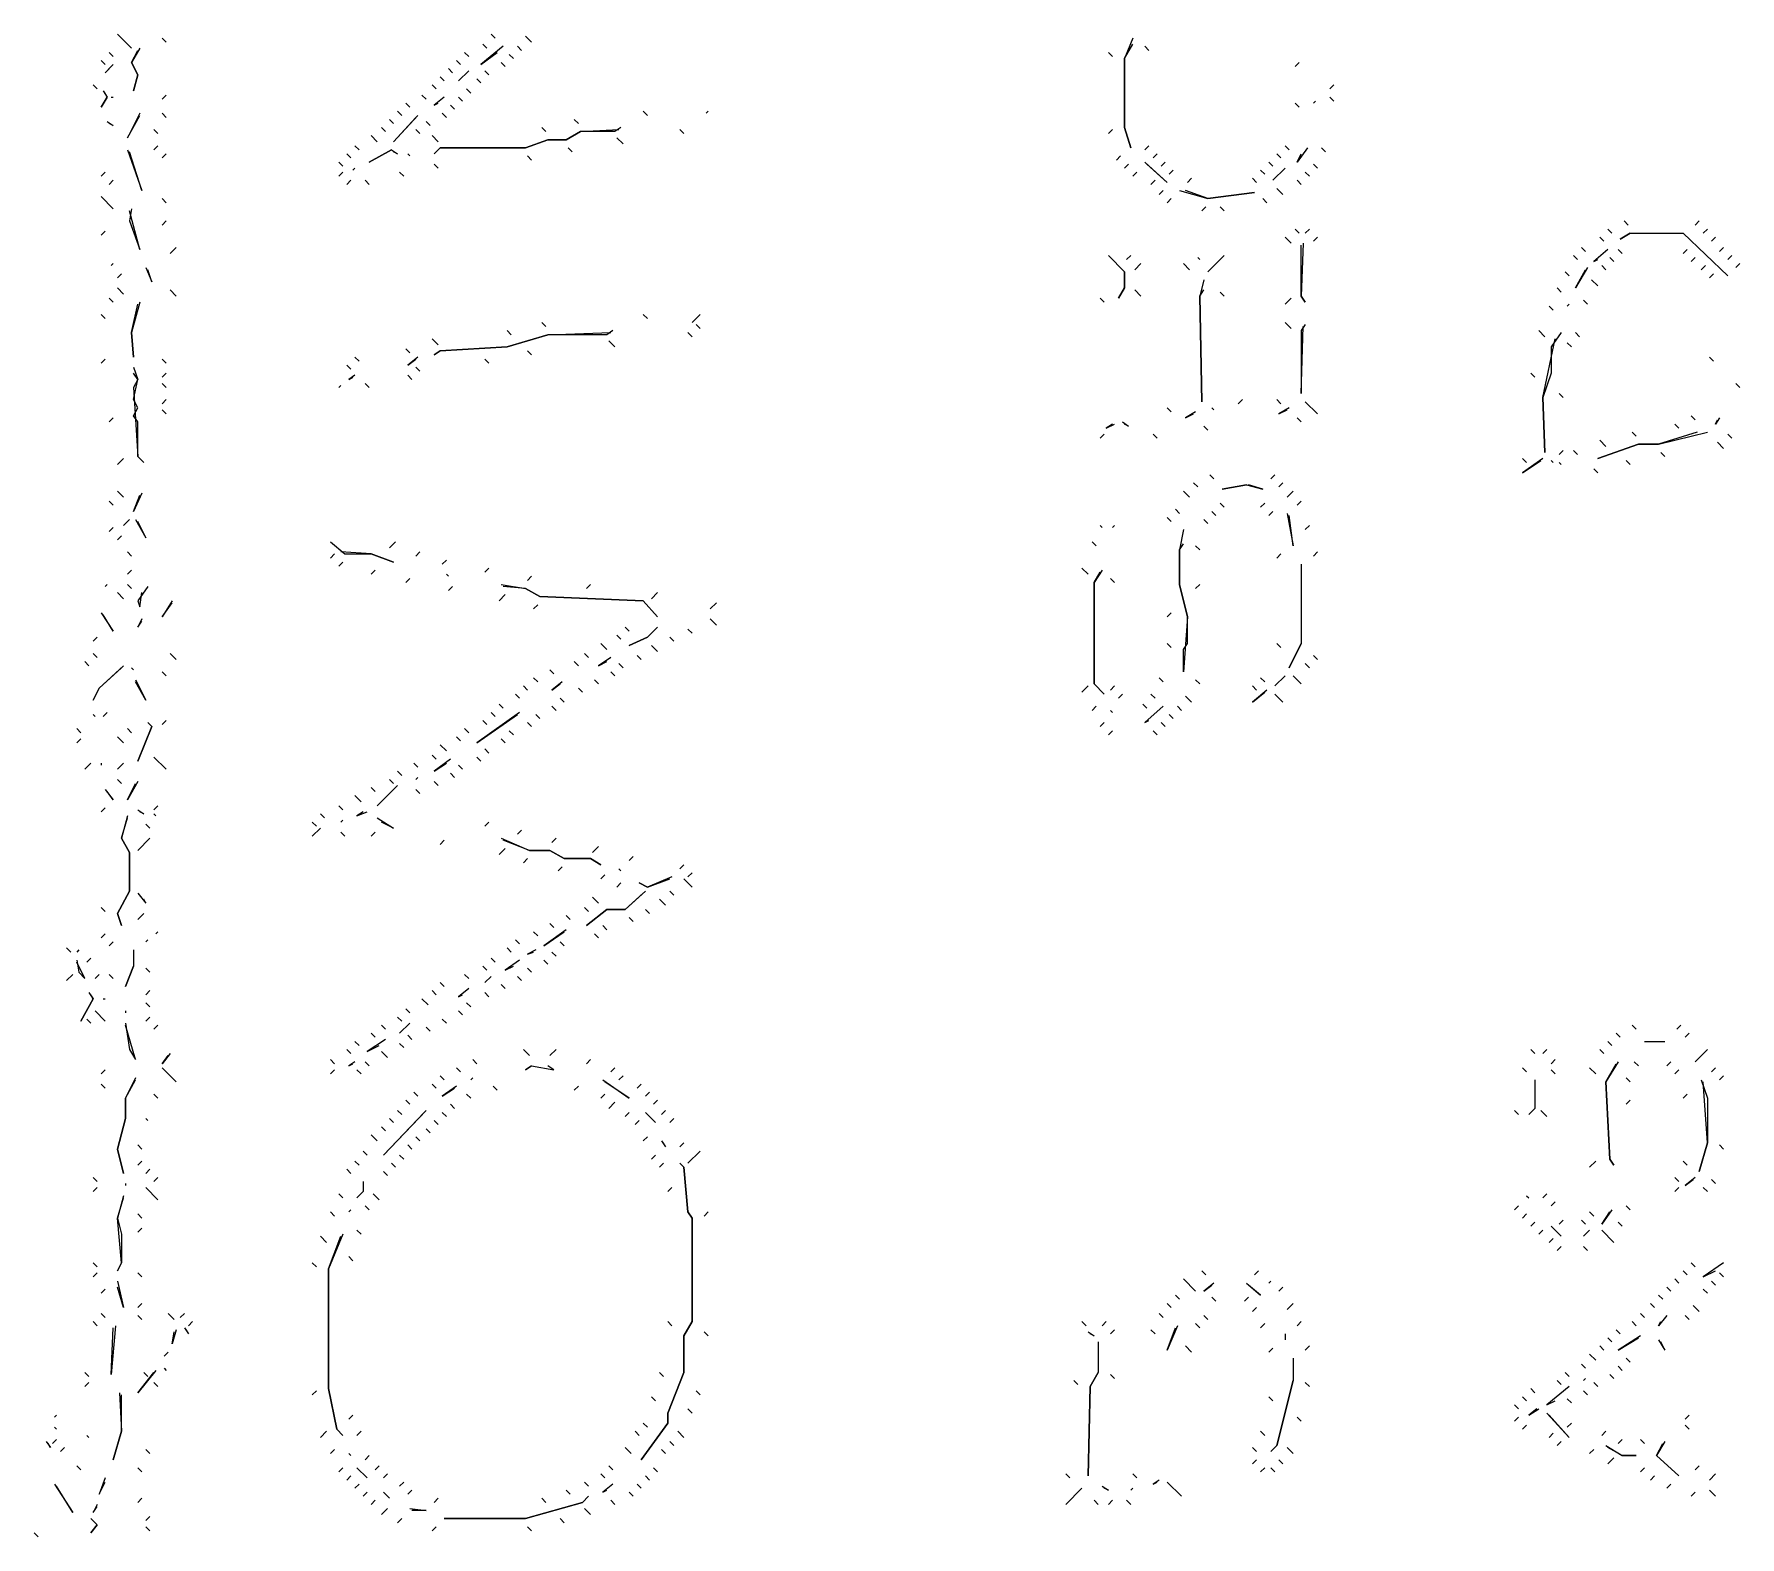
# Model space of a CAD drawing. Extents: x 1 to 2775, y -31 to 2075.
# Drawn here: x 533.3 to 673.3, y 380.2 to 503.5 of the extents above; entities that cross this region are included whole.
import ezdxf

# ---------------------------------------------------------------- set-up
doc = ezdxf.new("R2010")
doc.units = 0
doc.layers.add('LINEWORK', color=4, linetype='CONTINUOUS')

msp = doc.modelspace()

# ---------------------------------------------------------------- linework, layer by layer
at = {"layer": 'LINEWORK'}
for points in [[(540.1667, 503.5), (541.3333, 502.3333)], [(543.8333, 503.1667), (544.1667, 502.8333)], [(570.1667, 502.6667), (570.5, 502.3333)], [(570.8333, 503.5), (571.1667, 503.1667)], [(573.6667, 503.3333), (574.1667, 502.8333)], [(623.5, 503.1667), (622.8333, 501.5), (622.8333, 495.8333), (623.3333, 494.1667), (622.8333, 495.8333), (622.8333, 501.5), (623.5, 502.6667)], [(538.8333, 501.3333), (539.1667, 501)], [(539.5, 502), (539.8333, 501.6667)], [(542, 502.3333), (541.3333, 501.1667), (541.8333, 500.1667), (541.5, 498.8333), (541.8333, 500.1667), (541.3333, 501.1667), (541.8333, 502.1667)], [(568, 501.3333), (568.3333, 501)], [(568.6667, 502), (569, 501.6667)], [(571.8333, 502.5), (570, 501), (571.3333, 502)], [(572.3333, 501.8333), (572.6667, 501.5)], [(573, 502.5), (573.3333, 502.1667)], [(621.5, 502), (621.8333, 501.6667)], [(624.5, 502.5), (624.8333, 502.1667)], [(539.8333, 501), (539.1667, 500.3333), (539.6667, 500.8333)], [(566.6667, 500), (567, 499.6667)], [(567.3333, 500.6667), (567.6667, 500.3333)], [(569, 500.5), (568.1667, 499.6667)], [(569.6667, 499.8333), (570, 499.5)], [(570.3333, 500.5), (570.6667, 500.1667)], [(571.6667, 501.1667), (572, 500.8333)], [(637.1667, 501.1667), (636.8333, 500.8333)], [(538.1667, 499.3333), (538.5, 499)], [(539, 498.8333), (539.3333, 498.3333), (538.8333, 497.5), (539.3333, 498.3333), (539.1667, 498.6667)], [(544.1667, 498.5), (543.8333, 498.1667)], [(565.1667, 498.5), (565.5, 498.1667)], [(566, 499.3333), (566.3333, 499)], [(568.8333, 499), (569.1667, 498.6667)], [(640, 499.3333), (639.6667, 499)], [(539.6667, 498.3333), (539.8333, 498.3333)], [(542, 497), (541, 495), (542, 496.8333)], [(543.8333, 497), (544.1667, 496.6667)], [(563.1667, 497.1667), (563.5, 496.8333)], [(563.8333, 497.8333), (564.1667, 497.5)], [(567, 498.3333), (566.1667, 497.6667), (566.5, 497.8333)], [(566.8333, 497), (567.1667, 496.6667)], [(567.5, 497.6667), (567.8333, 497.3333)], [(568.1667, 498.3333), (568.5, 498)], [(583.3333, 497.1667), (583.6667, 496.8333)], [(588.6667, 497.1667), (588.5, 497)], [(636.8333, 497.8333), (637.1667, 497.5)], [(638.5, 498), (638.3333, 497.8333)], [(639.6667, 498.3333), (640, 498)], [(539.3333, 496.3333), (539.8333, 496), (539.5, 496.1667)], [(543.1667, 495.6667), (543.5, 495.3333)], [(561.8333, 495.8333), (562.1667, 495.5)], [(562.5, 496.5), (562.8333, 496.1667)], [(564.8333, 496.8333), (562.8333, 494.6667), (564.6667, 496.6667)], [(564.6667, 495.6667), (565, 495.3333)], [(565.5, 496.3333), (565.8333, 496)], [(581.5, 495.8333), (581, 495.5), (578.1667, 495.5), (577, 494.8333), (575.5, 494.8333), (573.6667, 494.1667), (566.6667, 494.1667), (566.1667, 493.6667), (566.6667, 494.1667), (573.6667, 494.1667), (575.5, 494.8333), (577, 494.8333), (578.1667, 495.5), (581.3333, 495.6667)], [(575, 495.8333), (575.3333, 495.5)], [(577.6667, 496.5), (578, 496.1667)], [(586.3333, 495.6667), (586.6667, 495.3333)], [(621.8333, 495.6667), (621.5, 495.3333)], [(543.5, 494.3333), (543.1667, 494)], [(559.6667, 494.3333), (560, 494)], [(561, 495.1667), (561.5, 494.6667)], [(566, 495.1667), (566.5, 494.6667)], [(581.1667, 495), (581.6667, 494.5)], [(624.8333, 494.3333), (624.5, 494)], [(636, 494.3333), (636.3333, 494)], [(541, 494), (542.1667, 490.6667), (541.1667, 493.8333)], [(544.1667, 493.6667), (543.8333, 493.3333)], [(558.3333, 493), (558.6667, 492.6667)], [(559, 493.6667), (559.3333, 493.3333)], [(562.6667, 494), (560.8333, 493), (562.6667, 494), (563.1667, 493.6667), (562.8333, 493.8333)], [(564, 493.6667), (564.1667, 493.5)], [(566.1667, 492.8333), (566.5, 492.5)], [(573.8333, 493.5), (574.1667, 493.1667)], [(577.1667, 494.1667), (577.5, 493.8333)], [(622.5, 493.5), (622.1667, 493.1667)], [(623.1667, 492.8333), (622.8333, 492.5)], [(624.5, 493), (626.3333, 491.3333), (624.6667, 492.8333)], [(625.5, 493.6667), (625.1667, 493.3333)], [(626.1667, 493), (625.8333, 492.6667)], [(634.6667, 493), (635, 492.6667)], [(635.3333, 493.6667), (635.6667, 493.3333)], [(637.8333, 494.1667), (637, 493), (637.3333, 493.6667)], [(638.3333, 492.8333), (638.6667, 492.5)], [(639, 494.1667), (639.3333, 493.8333)], [(539.1667, 492.1667), (538.8333, 491.8333)], [(539.8333, 491.5), (539.5, 491.1667)], [(558.6667, 492.1667), (558.3333, 491.8333)], [(559.3333, 491.5), (559, 491.1667)], [(559.6667, 492.5), (559.5, 492.3333)], [(560.5, 491.5), (560.8333, 491.1667)], [(563.3333, 492.1667), (563.6667, 491.8333)], [(623.8333, 492.1667), (623.5, 491.8333)], [(625.3333, 491.5), (625, 491.1667)], [(626.8333, 492.3333), (626.5, 492)], [(628.3333, 491.6667), (628, 491.3333)], [(633.3333, 491.6667), (633.6667, 491.3333)], [(634, 492.3333), (634.3333, 492)], [(636, 492.5), (635, 491.5)], [(637, 491.5), (637.3333, 491.1667)], [(637.6667, 492.1667), (638, 491.8333)], [(538.8333, 490.1667), (539.8333, 489.1667)], [(543.8333, 490), (544.1667, 489.6667)], [(626, 490.6667), (625.6667, 490.3333)], [(626.6667, 490), (626.3333, 489.6667)], [(627.3333, 490.6667), (629.6667, 490), (633.5, 490.5), (629.6667, 490), (627.8333, 490.6667)], [(634.1667, 490), (634.5, 489.6667)], [(635.3333, 490.8333), (635.8333, 490.3333)], [(541.3333, 489.1667), (541.1667, 488.1667), (542, 485.8333), (541.1667, 489)], [(629.5, 489.3333), (629.1667, 489)], [(630.6667, 489.3333), (631, 489)], [(539.1667, 487.3333), (538.8333, 487)], [(544.1667, 488.1667), (543.8333, 487.8333)], [(636.8333, 487.5), (637.1667, 487.1667)], [(638, 487.5), (637.6667, 487.1667)], [(662.5, 487.5), (662.8333, 487.1667)], [(663.8333, 488.1667), (664.1667, 487.8333)], [(670, 488.1667), (669.6667, 487.8333)], [(670.6667, 487.5), (670.3333, 487.1667)], [(545, 486), (544.5, 485.5)], [(636, 486.8333), (636.5, 486.3333)], [(637.5, 486.3333), (637.3333, 482), (637.6667, 481.5), (637.3333, 482), (637.3333, 486.1667)], [(638.6667, 486.8333), (638.3333, 486.5)], [(660.3333, 486), (660.6667, 485.6667)], [(662.5, 485.8333), (661.3333, 484.8333), (661.6667, 485)], [(661.8333, 486.8333), (662.1667, 486.5)], [(663.3333, 485.8333), (663.6667, 485.5)], [(664.3333, 487.1667), (663.5, 486.6667), (664.3333, 487.1667), (668.6667, 487.1667), (672.3333, 483.6667), (668.6667, 487.1667)], [(669, 485.8333), (668.6667, 485.5)], [(671.3333, 486.8333), (671, 486.5)], [(672, 486), (671.6667, 485.6667)], [(539.8333, 484.6667), (539.6667, 484.5)], [(621.5, 485.3333), (622.8333, 484), (622.8333, 482.6667), (622.3333, 481.8333), (622.8333, 482.6667), (622.8333, 484)], [(623.3333, 485.3333), (623, 485)], [(624.1667, 484.6667), (623.6667, 484.1667)], [(627.6667, 484.6667), (628.1667, 484.1667)], [(628.8333, 485.1667), (629, 485)], [(631, 485.3333), (629.6667, 484)], [(659.6667, 485.3333), (660, 485)], [(662, 484.5), (662.3333, 484.1667)], [(662.6667, 485.1667), (663, 484.8333)], [(669.6667, 485.1667), (669.3333, 484.8333)], [(670.5, 484.5), (670.1667, 484.1667)], [(672.6667, 485.3333), (672.3333, 485)], [(673.3333, 484.6667), (673, 484.3333)], [(540.5, 483.8333), (540.1667, 483.5)], [(542.5, 484.3333), (543, 483.1667), (542.6667, 484.1667)], [(629.3333, 483.3333), (629, 482), (629.1667, 473.3333), (629, 482), (629.3333, 482.5)], [(659, 484), (659.3333, 483.6667)], [(660.8333, 484.3333), (659.8333, 482.6667), (660.6667, 484.1667)], [(661.1667, 483.3333), (661.6667, 482.8333)], [(671.1667, 483.8333), (670.8333, 483.5)], [(539.5, 481.8333), (539.8333, 481.5)], [(540.1667, 482.6667), (540.6667, 482.1667)], [(544.5, 482.5), (545, 482)], [(620.8333, 481.8333), (621.1667, 481.5)], [(623.6667, 482.5), (624.1667, 482)], [(630.6667, 482.3333), (631, 482)], [(636.5, 481.8333), (636, 481.3333)], [(658.3333, 482.6667), (658.6667, 482.3333)], [(660.5, 481.6667), (660.8333, 481.3333)], [(538.8333, 480.5), (539.1667, 480.1667)], [(542, 481.5), (541.3333, 479), (541.5, 477), (541.3333, 479), (541.8333, 481.3333)], [(583.3333, 480.5), (583.6667, 480.1667)], [(588, 480.5), (587.3333, 479.8333)], [(657.6667, 481.1667), (658, 480.8333)], [(659.3333, 481.3333), (659.1667, 481.1667)], [(580.8333, 479.1667), (580.3333, 478.8333), (575.5, 478.8333), (572.1667, 477.8333), (566.6667, 477.5), (566.1667, 477.1667), (566.6667, 477.5), (572.1667, 477.8333), (575.5, 478.8333), (580.6667, 479)], [(572.1667, 479.1667), (572.5, 478.8333)], [(575, 479.8333), (575.3333, 479.5)], [(587, 479), (587.3333, 478.6667)], [(587.6667, 479.6667), (588, 479.3333)], [(636, 479.8333), (636.5, 479.3333)], [(637.6667, 479.6667), (637.3333, 479.1667), (637.3333, 474), (637.5, 479.5)], [(656.8333, 479.1667), (657.3333, 478.6667)], [(658.6667, 479), (657.8333, 477.8333), (657.8333, 475.6667), (657.1667, 473.6667), (657.3333, 469.1667), (657.1667, 473.6667), (658.1667, 478.5)], [(659.8333, 479), (660.1667, 478.6667)], [(563.8333, 477.6667), (564.1667, 477.3333)], [(566, 478.5), (566.5, 478)], [(573.8333, 477.5), (574.1667, 477.1667)], [(580.5, 478.3333), (581, 477.8333)], [(659.1667, 478.1667), (659.5, 477.8333)], [(539.1667, 476.8333), (538.8333, 476.5)], [(541.5, 476.1667), (541.8333, 475.1667), (541.5, 474.5), (541.8333, 468.8333), (542.3333, 468.3333), (541.8333, 468.8333), (541.8333, 471.6667), (541.5, 472.1667), (541.8333, 472.8333), (541.5, 473.5), (541.8333, 475.1667), (541.5, 475.6667)], [(543.8333, 476.8333), (544.1667, 476.5)], [(559, 476.3333), (559.3333, 476)], [(559.6667, 477), (560, 476.6667)], [(564.8333, 477), (564, 476.3333), (564.6667, 476.8333)], [(564.6667, 476.1667), (565, 475.8333)], [(570.3333, 476.8333), (570.6667, 476.5)], [(670.8333, 477), (671.1667, 476.6667)], [(544.1667, 475.6667), (543.8333, 475.3333)], [(543.8333, 474.8333), (544.1667, 474.5)], [(558.5, 474.6667), (558.3333, 474.5)], [(559.6667, 475.5), (559.1667, 475.1667), (559.5, 475.3333)], [(560.5, 474.8333), (560.8333, 474.5)], [(564, 475.5), (564.3333, 475.1667)], [(656.1667, 475.6667), (656.5, 475.3333)], [(673, 474.8333), (673.3333, 474.5)], [(544.1667, 473.5), (543.8333, 473.1667)], [(632.5, 473.5), (632.1667, 473.1667)], [(635.3333, 473.5), (635.6667, 473.1667)], [(637.6667, 473.3333), (638.6667, 472.3333)], [(658.5, 474), (658.8333, 473.6667)], [(539.8333, 472), (539.5, 471.6667)], [(543.8333, 472.6667), (544.1667, 472.3333)], [(626.3333, 472.8333), (626.6667, 472.5)], [(628.6667, 472.5), (627.8333, 472), (628.5, 472.3333)], [(630, 472.8333), (630.1667, 472.6667)], [(636.3333, 472.8333), (635.5, 472.3333), (636.1667, 472.6667)], [(637, 472), (637.3333, 471.6667)], [(669.3333, 472.1667), (669.6667, 471.8333)], [(671.6667, 472), (671.3333, 471.5), (671.5, 471.8333)], [(621.1667, 470.6667), (620.8333, 470.3333)], [(621.8333, 471.5), (621.3333, 471.1667), (622, 471.5)], [(622.6667, 471.6667), (623.1667, 471.3333), (622.8333, 471.5)], [(625.1667, 470.6667), (625.5, 470.3333)], [(629.3333, 471.3333), (629.6667, 471)], [(669.8333, 470.8333), (666.6667, 469.8333), (665, 469.8333), (661.6667, 468.6667), (665, 469.8333), (666.6667, 469.8333), (670.6667, 470.8333)], [(664.5, 470.8333), (664.8333, 470.5)], [(668, 471.5), (668.3333, 471.1667)], [(672.3333, 470.6667), (672.6667, 470.3333)], [(658.8333, 469.3333), (658.5, 469)], [(659.6667, 469.3333), (660, 469)], [(661.8333, 470.1667), (662.3333, 469.6667)], [(666.8333, 469.1667), (667.1667, 468.8333)], [(671.5, 470), (672, 469.5)], [(540.6667, 468.6667), (540.1667, 468.1667)], [(657.1667, 468.6667), (655.5, 467.5), (657, 468.5)], [(655.5, 468.6667), (655.8333, 468.3333)], [(657.8333, 468.5), (658, 468.3333)], [(658.5, 468.3333), (658.6667, 468.1667)], [(661.3333, 467.8333), (661.6667, 467.5)], [(664, 468.5), (664.3333, 468.1667)], [(628.5, 466.6667), (628.8333, 466.3333)], [(629.8333, 467.3333), (630.1667, 467)], [(632.8333, 466.5), (630.8333, 466.1667), (632.8333, 466.5), (634.1667, 466.1667), (633, 466.5)], [(635.1667, 467.3333), (634.8333, 467)], [(635.8333, 466.6667), (635.5, 466.3333)], [(539.5, 465.1667), (539.8333, 464.8333)], [(540.1667, 466), (540.6667, 465.5)], [(542.1667, 465.8333), (541.5, 464.3333), (542, 465.6667)], [(627.6667, 466), (628.1667, 465.5)], [(630.6667, 465), (631, 464.6667)], [(634.3333, 465), (634, 464.6667)], [(636.6667, 466), (636.1667, 465.5)], [(637.3333, 465.1667), (637, 464.8333)], [(541.1667, 463.6667), (540.6667, 463.1667)], [(541.6667, 463.6667), (542.5, 462.1667), (541.8333, 463.5)], [(626.3333, 463.8333), (626.6667, 463.5)], [(627, 464.5), (627.3333, 464.1667)], [(629.3333, 463.6667), (629.6667, 463.3333)], [(630, 464.3333), (630.3333, 464)], [(635, 464.3333), (634.6667, 464)], [(636.1667, 464.1667), (636.6667, 461.5), (636.3333, 464)], [(539.8333, 463), (539.5, 462.6667)], [(540.5, 462.3333), (540.1667, 462)], [(620.8333, 463.1667), (621, 463)], [(622, 463.1667), (621.8333, 463)], [(627.6667, 462.8333), (627.3333, 461.1667), (627.3333, 458.3333), (628, 455.6667), (627.6667, 451.1667), (627.6667, 453), (628, 453.5), (628, 455.6667), (627.3333, 458.3333), (627.3333, 461.1667), (627.6667, 461.6667)], [(638, 463.1667), (637.6667, 462.8333)], [(541, 461), (541.3333, 460.6667)], [(557.6667, 461.8333), (558.8333, 460.8333), (561, 460.8333), (562.8333, 460.1667), (561, 460.8333), (558.5, 461)], [(558, 460.8333), (557.6667, 460.5)], [(563, 461.8333), (562.5, 461.3333)], [(565, 461), (564.6667, 460.6667)], [(620.1667, 461.8333), (620.5, 461.5)], [(628.6667, 461.5), (629, 461.1667)], [(635.6667, 460.8333), (635.3333, 460.5)], [(638.6667, 461), (638.3333, 460.6667)], [(541.3333, 459.5), (541, 459.1667)], [(558.6667, 460.1667), (558.3333, 459.8333)], [(561.3333, 459.5), (561, 459.1667)], [(567.1667, 460.3333), (566.8333, 460)], [(570.6667, 459.6667), (570.3333, 459.3333)], [(619.3333, 459.6667), (619.8333, 459.1667)], [(621, 459.5), (620.3333, 458.5), (620.3333, 450.1667), (621.1667, 449.3333), (620.3333, 450.1667), (620.3333, 458.5), (620.8333, 459.3333)], [(637.3333, 460), (637.3333, 453.5), (636.3333, 451.5), (637.3333, 453.5)], [(539.3333, 458.3333), (539.1667, 458.1667)], [(541, 458.3333), (541.3333, 458)], [(542.6667, 458.1667), (541.8333, 457), (542, 456.5), (542.1667, 457.6667)], [(564.1667, 458.8333), (563.8333, 458.5)], [(567.1667, 459.1667), (567.3333, 459)], [(567.6667, 458.1667), (567.3333, 457.8333)], [(571.6667, 458.3333), (573.6667, 458), (574.8333, 457.3333), (583.3333, 457), (584.5, 455.6667), (583.3333, 457), (574.8333, 457.3333), (573.6667, 458), (571.8333, 458.1667)], [(574.1667, 459), (573.8333, 458.6667)], [(579, 458.3333), (578.6667, 458)], [(621.6667, 458.8333), (622, 458.5)], [(629, 458.3333), (628.6667, 458)], [(540.1667, 457.6667), (540.6667, 457.1667)], [(544.6667, 457), (543.8333, 455.6667), (544.6667, 456.8333)], [(572, 457.5), (571.5, 457)], [(574.6667, 456.6667), (574.3333, 456.3333)], [(584.5, 457.6667), (584, 457.1667)], [(589.3333, 456.8333), (588.8333, 456.3333)], [(538.8333, 456), (539.8333, 454.5), (539, 455.8333)], [(542.1667, 455.5), (541.8333, 454.8333), (542.1667, 455.3333)], [(588.8333, 455.5), (589.3333, 455)], [(626.6667, 456), (626.3333, 455.6667)], [(538.5, 454), (538.1667, 453.6667)], [(581.1667, 454.1667), (581.5, 453.8333)], [(581.8333, 454.8333), (582.1667, 454.5)], [(584.5, 454.8333), (583.6667, 454), (582.1667, 453.3333), (583.6667, 454)], [(585.5, 454), (585.8333, 453.6667)], [(587, 454.6667), (587.3333, 454.3333)], [(538.1667, 452.6667), (538.5, 452.3333)], [(544.5, 452.6667), (545, 452.1667)], [(578.5, 452.6667), (578.8333, 452.3333)], [(580.6667, 452.3333), (579.6667, 451.6667), (580.3333, 452)], [(579.8333, 453.5), (580.3333, 453)], [(582.8333, 452.5), (583.1667, 452.1667)], [(584, 453.3333), (584.5, 452.8333)], [(626.3333, 453.5), (626.6667, 453.1667)], [(635.3333, 453.5), (635.6667, 453.1667)], [(638.3333, 452.5), (638.6667, 452.1667)], [(537.5, 452), (537.8333, 451.6667)], [(540.6667, 451.6667), (538.6667, 449.8333), (538.1667, 448.8333), (538.6667, 449.8333), (540.5, 451.5)], [(541.3333, 451.5), (541.5, 451.3333)], [(543.8333, 451.1667), (544.1667, 450.8333)], [(575.6667, 451.3333), (576, 451)], [(577.6667, 452), (578, 451.6667)], [(580.6667, 451.1667), (581, 450.8333)], [(581.3333, 451.8333), (581.6667, 451.5)], [(636, 450.8333), (635.1667, 450)], [(636.6667, 450.8333), (637.3333, 450.1667)], [(637.6667, 451.8333), (638, 451.5)], [(541.6667, 450.5), (542.5, 448.8333), (541.6667, 450.3333)], [(573.5, 450), (573.8333, 449.6667)], [(574.3333, 450.6667), (574.6667, 450.3333)], [(576.6667, 450.3333), (575.8333, 449.6667), (576.5, 450.1667)], [(578, 449.8333), (578.3333, 449.5)], [(579.3333, 450.5), (579.6667, 450.1667)], [(619.8333, 450), (619.3333, 449.5)], [(622, 450), (621.6667, 449.6667)], [(625.6667, 450.6667), (626, 450.3333)], [(628.6667, 450.5), (629, 450.1667)], [(633.3333, 450), (633.6667, 449.6667)], [(634.5, 449.6667), (633.3333, 448.6667), (634.3333, 449.5)], [(634, 450.6667), (634.3333, 450.3333)], [(571.5, 448.5), (571.8333, 448.1667)], [(572.8333, 449.3333), (573.1667, 449)], [(575.8333, 448.3333), (576.1667, 448)], [(576.5, 449), (576.8333, 448.6667)], [(620.5, 448.3333), (620.1667, 448)], [(621.6667, 448), (621.8333, 447.8333)], [(622.6667, 449.3333), (622.3333, 449)], [(624.3333, 448.5), (624.6667, 448.1667)], [(626, 448.3333), (624.5, 447), (624.8333, 447.1667)], [(625, 449.3333), (625.3333, 449)], [(627.1667, 448.3333), (627.5, 448)], [(627.8333, 449.1667), (628.3333, 448.6667)], [(635.1667, 449.3333), (635.8333, 448.6667)], [(538.1667, 447.6667), (538.3333, 447.5)], [(539.3333, 447.8333), (539, 447.5)], [(542.6667, 447), (543, 446.6667), (541.8333, 443.8333), (543, 446.6667)], [(544.1667, 447.1667), (543.8333, 446.8333)], [(573.1667, 447.8333), (569.6667, 445.3333), (573, 447.6667)], [(570.1667, 447.1667), (570.5, 446.8333)], [(570.8333, 447.8333), (571.1667, 447.5)], [(573.8333, 447), (574.1667, 446.6667)], [(574.5, 447.6667), (574.8333, 447.3333)], [(621.1667, 447), (620.8333, 446.6667)], [(625.8333, 447), (626.1667, 446.6667)], [(626.5, 447.6667), (626.8333, 447.3333)], [(536.8333, 446.5), (537.1667, 446.1667)], [(537.1667, 445.6667), (536.8333, 445.3333)], [(540.1667, 445.8333), (540.6667, 445.3333)], [(541, 446.5), (541.3333, 446.1667)], [(568, 445.8333), (568.3333, 445.5)], [(568.6667, 446.5), (569, 446.1667)], [(571.6667, 445.6667), (572, 445.3333)], [(572.3333, 446.3333), (572.6667, 446)], [(621.8333, 446.3333), (621.5, 446)], [(625.1667, 446.3333), (625.5, 446)], [(543.1667, 444.1667), (544.1667, 443.1667)], [(566, 444.3333), (566.3333, 444)], [(567.5, 444), (566.1667, 443), (567.1667, 443.6667)], [(566.6667, 445.1667), (567.1667, 444.6667)], [(569.6667, 444.1667), (570, 443.8333)], [(570.3333, 444.8333), (570.6667, 444.5)], [(538, 443.6667), (537.5, 443.1667)], [(538.8333, 443.6667), (538.8333, 443.5)], [(540.6667, 443.6667), (540.1667, 443.1667)], [(563.1667, 443), (563.5, 442.6667)], [(564.5, 443.6667), (564.8333, 443.3333)], [(564.8333, 442.5), (564.6667, 442.3333)], [(567.5, 442.8333), (567.8333, 442.5)], [(568.1667, 443.5), (568.5, 443.1667)], [(539.1667, 441.5), (539.8333, 440.6667), (539.3333, 441.3333)], [(540.1667, 442.3333), (540.5, 442)], [(541.8333, 442.1667), (541, 440.6667), (541.6667, 442)], [(559.6667, 441), (560.1667, 440.5)], [(561, 441.6667), (561.3333, 441.3333)], [(563.1667, 441.8333), (561.5, 440.1667)], [(562.5, 442.3333), (562.8333, 442)], [(564.6667, 441.5), (565, 441.1667)], [(566.1667, 442.1667), (566.5, 441.8333)], [(539.1667, 440), (538.8333, 439.6667)], [(541.8333, 439.8333), (542.3333, 439.5), (542, 439.6667)], [(543.5, 440.1667), (543.1667, 439.8333)], [(558.3333, 440.1667), (558.6667, 439.8333)], [(560.3333, 439.6667), (559.8333, 439.3333), (560.6667, 439.6667)], [(541, 439.3333), (540.5, 437.5), (541.1667, 436.3333), (541.1667, 433.1667), (540.1667, 431.3333), (540.5, 430.3333), (540.1667, 431.3333), (541.1667, 433.1667), (541.1667, 436.3333), (540.5, 437.5), (541, 439.1667)], [(542.5, 438.6667), (542.8333, 438.3333)], [(543.1667, 439.5), (543.3333, 439.3333)], [(556.1667, 438.8333), (556.5, 438.5)], [(556.8333, 438.3333), (556.1667, 437.6667)], [(556.8333, 439.5), (557.1667, 439.1667)], [(558.6667, 439), (558.5, 438.8333)], [(561.5, 439.1667), (562.8333, 438.3333), (561.8333, 438.8333)], [(570.6667, 438.8333), (570.3333, 438.5)], [(542.8333, 437.5), (541.8333, 436.5)], [(558.5, 438), (558.8333, 437.6667)], [(561.3333, 438), (561, 437.6667)], [(567, 437.3333), (566.6667, 437)], [(571.6667, 437.5), (574, 436.5), (575.6667, 436.5), (576.8333, 435.8333), (579, 435.8333), (579.8333, 435.3333), (579, 435.8333), (576.8333, 435.8333), (575.6667, 436.5), (574, 436.5), (571.8333, 437.3333)], [(573.3333, 438.1667), (573, 437.8333)], [(576.1667, 437.5), (575.8333, 437.1667)], [(579.6667, 436.8333), (579.1667, 436.3333)], [(572, 436.6667), (571.5, 436.1667)], [(573.8333, 435.8333), (573.5, 435.5)], [(582.5, 436), (582.1667, 435.6667)], [(576.6667, 435.1667), (576.3333, 434.8333)], [(580.1667, 434.5), (579.8333, 434.1667)], [(581.3333, 435), (581.5, 434.8333)], [(585.6667, 434.3333), (583.6667, 433.5), (583, 433.8333), (583.6667, 433.5), (585.5, 434.1667)], [(586.6667, 435.3333), (586.3333, 435)], [(586.6667, 434.1667), (587.3333, 433.5)], [(587.3333, 434.6667), (587, 434.3333)], [(541.8333, 433), (542.5, 432.1667), (542.3333, 432.5)], [(583.5, 433.1667), (581.8333, 431.6667), (580.3333, 431.6667), (578.6667, 430.3333), (580.3333, 431.6667), (581.8333, 431.6667), (583.3333, 433)], [(579.1667, 432.6667), (579.6667, 432.1667)], [(581.5, 433.8333), (581.1667, 433.5)], [(585.5, 433.1667), (585.8333, 432.8333)], [(538.8333, 431.8333), (539.1667, 431.5)], [(542.3333, 431.3333), (541.8333, 430.8333)], [(578.5, 431.8333), (578.8333, 431.5)], [(583.5, 431.6667), (583.8333, 431.3333)], [(584.6667, 432.5), (585.1667, 432)], [(543.5, 429.8333), (543.3333, 429.6667)], [(574.3333, 429.8333), (574.6667, 429.5)], [(577, 430), (575.1667, 428.6667), (576.8333, 429.8333)], [(575.6667, 430.5), (576, 430.1667)], [(577, 431.1667), (577.3333, 430.8333)], [(580, 430.3333), (580.3333, 430)], [(582.1667, 431), (582.5, 430.6667)], [(536, 428.5), (536.3333, 428.1667)], [(539.1667, 429.6667), (538.8333, 429.3333)], [(539.8333, 429), (539.5, 428.6667)], [(542.6667, 429.1667), (542.5, 429)], [(572.1667, 428.5), (572.5, 428.1667)], [(572.8333, 429.1667), (573.1667, 428.8333)], [(576.5, 429), (576.8333, 428.6667)], [(579.3333, 429.6667), (579.6667, 429.3333)], [(537, 428.3333), (536.8333, 428.1667)], [(536.8333, 427.5), (537, 426.5), (537.5, 426), (536.8333, 427.3333)], [(538, 427.6667), (537.6667, 427.3333)], [(541.5, 428.3333), (541.5, 427), (540.8333, 425.3333), (541.5, 427)], [(570.1667, 427), (570.5, 426.6667)], [(570.8333, 427.6667), (571.1667, 427.3333)], [(573.1667, 427.5), (572, 426.6667), (572.6667, 427)], [(574.5, 428.3333), (573.8333, 428), (574.3333, 428.1667)], [(575.1667, 427.5), (575.5, 427.1667)], [(575.8333, 428.1667), (576.1667, 427.8333)], [(536.5, 426.3333), (536, 425.8333)], [(538.6667, 426.3333), (538.3333, 426)], [(539.5, 426.3333), (539.8333, 426)], [(542.5, 426.8333), (542.8333, 426.5)], [(566.6667, 425.6667), (567, 425.3333)], [(568.6667, 426.3333), (569, 426)], [(570.8333, 426.1667), (570.3333, 425.6667)], [(573, 426.1667), (573.3333, 425.8333)], [(573.8333, 426.8333), (574.1667, 426.5)], [(537.8333, 424.8333), (538.1667, 424.3333), (537.1667, 422.5), (538.1667, 424.3333), (538, 424.6667)], [(539, 424.3333), (539.1667, 424.3333)], [(542.8333, 425), (542.5, 424.6667)], [(565.1667, 424.3333), (565.6667, 423.8333)], [(566, 425), (566.3333, 424.6667)], [(569, 425.1667), (568.1667, 424.5), (568.5, 424.6667)], [(570.3333, 424.8333), (570.6667, 424.5)], [(571.6667, 425.5), (572, 425.1667)], [(538.3333, 423.3333), (539.1667, 422.5)], [(540.8333, 423.3333), (540.8333, 423.1667)], [(542.5, 424), (542.8333, 423.6667)], [(542.8333, 422.8333), (542.5, 422.5)], [(563.1667, 422.8333), (563.5, 422.5)], [(563.8333, 423.5), (564.1667, 423.1667)], [(568.1667, 423.3333), (568.5, 423)], [(568.8333, 424), (569.1667, 423.6667)], [(537.6667, 422.6667), (538, 422.3333)], [(540.8333, 422.3333), (541.1667, 420.1667), (541.6667, 419.3333), (540.8333, 422.1667)], [(543.5, 422.1667), (543.1667, 421.8333)], [(561, 421.5), (561.3333, 421.1667)], [(561.8333, 422.1667), (562.1667, 421.8333)], [(564.1667, 422.3333), (563.3333, 421.5)], [(565.5, 422), (565.8333, 421.6667)], [(566.8333, 422.6667), (567.1667, 422.3333)], [(663.1667, 421.5), (663.5, 421.1667)], [(664.5, 422.1667), (664.8333, 421.8333)], [(668.5, 422.1667), (668.1667, 421.8333)], [(669.1667, 421.5), (668.8333, 421.1667)], [(559, 420.1667), (559.3333, 419.8333)], [(559.6667, 420.8333), (560, 420.5)], [(562.1667, 421), (560.6667, 420), (561.6667, 420.5)], [(561.8333, 420), (562.3333, 419.5)], [(563.3333, 420.6667), (563.6667, 420.3333)], [(564, 421.3333), (564.3333, 421)], [(573.5, 420.1667), (574, 419.6667)], [(576.1667, 420.1667), (575.6667, 419.6667)], [(656.1667, 420.1667), (656.5, 419.8333)], [(657.5, 420.1667), (657.1667, 419.8333)], [(661.8333, 420.1667), (662.1667, 419.8333)], [(662.5, 420.8333), (662.8333, 420.5)], [(665.5, 420.8333), (667.1667, 420.8333)], [(670.6667, 420.1667), (669.6667, 419.1667)], [(544.5, 419.8333), (543.8333, 419), (544.3333, 419.6667)], [(543.8333, 418.6667), (545, 417.5)], [(557.6667, 419.3333), (558, 419)], [(559.6667, 419.1667), (559.1667, 418.8333), (559.5, 419)], [(560.5, 419.1667), (560.8333, 418.8333)], [(568, 418.6667), (568.3333, 418.3333)], [(569.3333, 419.3333), (569.6667, 419)], [(574.1667, 418.8333), (573.6667, 418.5), (574.1667, 418.8333), (576, 418.5), (575.5, 418.8333)], [(579, 419.3333), (578.6667, 419)], [(581, 418.6667), (580.6667, 418.3333)], [(655.5, 418.6667), (655.8333, 418.3333)], [(658.1667, 419.3333), (657.8333, 419)], [(661, 418.6667), (661.5, 418.1667)], [(663.3333, 419.1667), (662.3333, 417.5), (662.6667, 411.1667), (663, 410.6667), (662.6667, 411.1667), (662.3333, 417.5), (663.1667, 419)], [(664.6667, 419.1667), (665, 418.8333)], [(667.6667, 419.1667), (667.3333, 418.8333)], [(671.3333, 418.6667), (671, 418.3333)], [(539.1667, 418.5), (538.8333, 418.1667)], [(538.8333, 417.3333), (539.1667, 417)], [(541.6667, 417.8333), (540.8333, 416.1667), (540.8333, 414.5), (540.1667, 412), (540.6667, 410), (540.1667, 412), (540.8333, 414.5), (540.8333, 416.1667), (541.6667, 417.6667)], [(558, 418.5), (557.6667, 418.1667)], [(559.8333, 418.5), (560.1667, 418.1667)], [(566, 417.3333), (566.3333, 417)], [(566.6667, 418), (567, 417.6667)], [(569.3333, 417.8333), (569.1667, 417.6667)], [(580, 417.6667), (582.1667, 416.1667), (580.1667, 417.5)], [(581.6667, 418), (581.3333, 417.6667)], [(583.1667, 417.3333), (582.8333, 417)], [(656.5, 417.6667), (656.5, 415.3333), (656, 414.8333), (656.5, 415.3333)], [(657.8333, 418.5), (658.1667, 418.1667)], [(664, 417.8333), (664.3333, 417.5)], [(668.3333, 418.5), (668, 418.1667)], [(670.1667, 417.6667), (670.6667, 416.1667), (670.6667, 412.5), (670, 410.1667), (670.6667, 412.5), (670.3333, 417.5)], [(672, 418), (671.6667, 417.6667)], [(543.1667, 416.5), (543.5, 416.1667)], [(563.8333, 416), (564.1667, 415.6667)], [(564.5, 416.6667), (564.8333, 416.3333)], [(568, 417.1667), (566.8333, 416.3333), (567.8333, 417)], [(568.8333, 416.5), (569.1667, 416.1667)], [(571, 417.1667), (571.3333, 416.8333)], [(578, 417.1667), (577.6667, 416.8333)], [(580.1667, 416.5), (579.8333, 416.1667)], [(581, 415.8333), (580.5, 415.3333)], [(583.8333, 416.6667), (583.5, 416.3333)], [(584.5, 416), (584.1667, 415.6667)], [(664.3333, 416), (664, 415.6667)], [(669, 416.5), (668.6667, 416.1667)], [(542.5, 414.5), (542.6667, 414.3333)], [(565.5, 415.1667), (562, 411.5), (565.3333, 415)], [(562.5, 414.5), (562.8333, 414.1667)], [(563.1667, 415.1667), (563.5, 414.8333)], [(566.8333, 415), (567.1667, 414.6667)], [(567.5, 415.6667), (567.8333, 415.3333)], [(582.1667, 415), (581.8333, 414.6667)], [(583.5, 415), (584.3333, 414.1667)], [(585.1667, 415.1667), (584.8333, 414.8333)], [(585.8333, 414.5), (585.5, 414.1667)], [(654.8333, 415.1667), (655.1667, 414.8333)], [(657, 415.1667), (657.5, 414.6667)], [(561, 413.1667), (561.5, 412.6667)], [(561.8333, 413.8333), (562.1667, 413.5)], [(564.6667, 413), (565, 412.6667)], [(565.5, 413.6667), (565.8333, 413.3333)], [(566.1667, 414.3333), (566.5, 414)], [(583, 414.3333), (582.6667, 414)], [(583.6667, 413), (583.3333, 412.6667)], [(541.8333, 412.3333), (542.1667, 412)], [(560.3333, 411.8333), (560.6667, 411.5)], [(564, 412.3333), (564.3333, 412)], [(584.8333, 412.6667), (585.1667, 412.1667), (585, 412.5)], [(586.6667, 412.5), (586.3333, 412.1667)], [(588, 411.8333), (587, 410.8333)], [(671.6667, 412.3333), (672, 412)], [(542.1667, 411), (541.8333, 410.6667)], [(542.8333, 410.3333), (542.5, 410)], [(559, 410.3333), (559.3333, 410)], [(559.6667, 411), (560, 410.6667)], [(562.6667, 410.8333), (563, 410.5)], [(563.3333, 411.5), (563.6667, 411.1667)], [(586.3333, 410.8333), (586.6667, 410.5), (587, 406.8333), (587.3333, 406.3333), (587.3333, 397.8333), (586.6667, 396.6667), (586.6667, 393.6667), (585.3333, 390.3333), (585.3333, 389.5), (583.1667, 386.5), (585.3333, 389.5), (585.3333, 390.3333), (586.6667, 393.6667), (586.6667, 396.6667), (587.3333, 397.8333), (587.3333, 406.3333), (587, 406.8333), (586.6667, 410.5)], [(584.3333, 411.5), (584, 411.1667)], [(585, 410.8333), (584.6667, 410.5)], [(661.5, 411), (661, 410.5)], [(668.6667, 411), (669, 410.6667)], [(538.1667, 409.6667), (538.5, 409.3333)], [(538.5, 408.8333), (538.1667, 408.5)], [(540.8333, 409.1667), (540.8333, 409)], [(542.5, 408.8333), (543.5, 407.8333)], [(543.5, 409.6667), (543.1667, 409.3333)], [(560.3333, 409.3333), (560.3333, 408.5), (559.8333, 408), (560.3333, 408.5)], [(562, 410.1667), (562.3333, 409.8333)], [(585.6667, 408.8333), (585.3333, 408.5)], [(668, 409.6667), (668.3333, 409.3333)], [(668.3333, 408.8333), (668, 408.5)], [(669.6667, 409.6667), (668.8333, 409), (669.5, 409.5)], [(670.3333, 408.8333), (670.6667, 408.5)], [(671, 409.5), (671.3333, 409.1667)], [(540.6667, 408.1667), (540.1667, 406.3333), (540.5, 405), (540.5, 402.6667), (540.1667, 402), (540.5, 402.6667), (540.1667, 406.3333), (540.6667, 408)], [(558.3333, 408.3333), (558.6667, 408)], [(561.1667, 408.3333), (561.6667, 407.8333)], [(655.8333, 408.1667), (656, 408)], [(657.5, 408.3333), (657.1667, 408)], [(658.1667, 407.6667), (657.8333, 407.3333)], [(541.8333, 406.6667), (542.1667, 406.3333)], [(557.6667, 406.8333), (558, 406.5)], [(559.3333, 407), (559.1667, 406.8333)], [(560.5, 407.3333), (560.8333, 407)], [(588.6667, 406.8333), (588.3333, 406.5)], [(655.1667, 407.3333), (654.8333, 407)], [(655.8333, 406.6667), (655.5, 406.3333)], [(656.5, 406), (656.1667, 405.6667)], [(658.8333, 406.1667), (658.5, 405.8333)], [(660.3333, 406.1667), (660.6667, 405.8333)], [(661, 406.8333), (661.3333, 406.5)], [(662.8333, 407), (662, 405.8333), (662.6667, 406.8333)], [(663.3333, 406), (663.6667, 405.6667)], [(664, 407.3333), (664.3333, 407)], [(542.1667, 405.5), (541.8333, 405.1667)], [(556.8333, 404.8333), (557.3333, 404.3333)], [(558.6667, 405), (557.5, 402.1667), (557.5, 392.3333), (558.1667, 389), (558.6667, 388.5), (558.1667, 389), (557.5, 392.3333), (557.5, 402.1667), (558.5, 404.8333)], [(559.8333, 405.3333), (560.1667, 405)], [(657.1667, 405.3333), (656.8333, 405)], [(658, 404.6667), (657.6667, 404.3333)], [(657.8333, 405.6667), (658.6667, 404.8333)], [(661, 405.3333), (660.5, 404.8333)], [(662, 405.3333), (663, 404.3333)], [(658.6667, 404), (658.3333, 403.6667)], [(660.5, 404), (660.8333, 403.6667)], [(538.1667, 402.6667), (538.5, 402.3333)], [(538.5, 401.8333), (538.1667, 401.5)], [(541.8333, 401.8333), (542.1667, 401.5)], [(556.1667, 402.6667), (556.5, 402.3333)], [(559.1667, 403.1667), (559.5, 402.8333)], [(629.1667, 402), (629.5, 401.6667)], [(633.8333, 402), (633.5, 401.6667)], [(668.6667, 402), (669, 401.6667)], [(669.3333, 402.6667), (669.6667, 402.3333)], [(672, 402.6667), (670.3333, 401.5), (671.3333, 402)], [(671.6667, 401.8333), (672, 401.5)], [(539.1667, 400.5), (538.8333, 400.1667)], [(540.1667, 401.1667), (540.6667, 399), (540.1667, 400.6667)], [(627.6667, 401.3333), (628.6667, 400.3333)], [(630.1667, 401), (629.3333, 400.3333), (630, 400.8333)], [(632.8333, 401), (634, 400), (633, 400.8333)], [(634.8333, 401.1667), (634.6667, 401)], [(635.8333, 400.6667), (635.5, 400.3333)], [(667.3333, 400.6667), (667.6667, 400.3333)], [(668, 401.3333), (668.3333, 401)], [(670.3333, 400.5), (670.6667, 400.1667)], [(671, 401.1667), (671.3333, 400.8333)], [(542.1667, 399.3333), (541.8333, 399)], [(626.3333, 399.3333), (626.6667, 399)], [(627, 400), (627.3333, 399.6667)], [(630, 399.8333), (630.3333, 399.5)], [(633, 399.8333), (632.6667, 399.5)], [(633.6667, 399), (633.3333, 398.6667)], [(636.6667, 399.3333), (636.1667, 398.8333)], [(666, 399.3333), (666.3333, 399)], [(666.6667, 400), (667, 399.6667)], [(669.5, 399.1667), (670, 398.6667)], [(538.1667, 397.8333), (538.5, 397.5)], [(538.8333, 398.5), (539.1667, 398.1667)], [(541.8333, 398.3333), (542.1667, 398)], [(544.3333, 398.5), (544.8333, 398)], [(545.6667, 398.5), (545.3333, 398.1667)], [(546.3333, 397.8333), (546, 397.5)], [(585.3333, 397.8333), (585.6667, 397.5)], [(619.3333, 397.8333), (619.6667, 397.5)], [(621.3333, 397.8333), (621, 397.5)], [(625.6667, 398.5), (626, 398.1667)], [(628.6667, 397.6667), (629, 397.3333)], [(629.3333, 398.3333), (629.6667, 398)], [(634.3333, 397.6667), (634, 397.3333)], [(637.3333, 397.8333), (637, 397.5)], [(664.5, 397.8333), (664.8333, 397.5)], [(665.1667, 398.5), (665.5, 398.1667)], [(667.3333, 398.3333), (666.6667, 397.5), (666.8333, 397.8333)], [(668.8333, 398.3333), (669.1667, 398)], [(540, 397.5), (539.6667, 393.5), (539.8333, 397.3333)], [(545, 397.1667), (544.6667, 396), (544.8333, 397)], [(545.6667, 397.3333), (546, 396.8333), (545.8333, 397.1667)], [(588.3333, 397), (588.6667, 396.6667)], [(619.8333, 397), (620.3333, 396.6667), (620, 396.8333)], [(622, 397.1667), (621.6667, 396.8333)], [(625, 397.1667), (625.3333, 396.8333)], [(627.1667, 397.5), (626.3333, 395.5), (627, 397.3333)], [(636, 396.8333), (636, 396.3333)], [(662.5, 396.5), (662.8333, 396.1667)], [(663.1667, 397.1667), (663.5, 396.8333)], [(665.1667, 396.6667), (663.3333, 395.5), (665, 396.5)], [(666.6667, 396.3333), (667.1667, 395.5), (666.8333, 396.1667)], [(544.3333, 395.3333), (544, 395)], [(620.6667, 396.1667), (620.6667, 393.6667), (620, 392.5), (619.8333, 385.1667), (620, 392.5), (620.6667, 393.6667)], [(627.8333, 395.8333), (628.3333, 395.3333)], [(635, 395.6667), (634.6667, 395.3333)], [(636.6667, 394.8333), (636.6667, 393), (635.3333, 387.6667), (634.8333, 387.1667), (635.3333, 387.6667), (636.6667, 393)], [(638, 395.8333), (637.6667, 395.5)], [(661, 395.1667), (661.5, 394.6667)], [(661.8333, 395.8333), (662.1667, 395.5)], [(664, 394.8333), (664.3333, 394.5)], [(537.5, 393.6667), (537.8333, 393.3333)], [(543.3333, 393.8333), (541.8333, 392), (543.1667, 393.6667)], [(542.3333, 393.6667), (542.6667, 393.3333)], [(544, 394), (544.1667, 393.8333)], [(584.6667, 393.6667), (585, 393.3333)], [(621.6667, 393.5), (622, 393.1667)], [(659, 393.6667), (659.3333, 393.3333)], [(660.3333, 394.3333), (660.6667, 394)], [(662.6667, 393.5), (663, 393.1667)], [(663.3333, 394.1667), (663.6667, 393.8333)], [(537.8333, 392.8333), (537.5, 392.5)], [(540.3333, 392), (540.5, 388.8333), (539.8333, 386.5), (540.5, 388.8333), (540.5, 391.8333)], [(543.1667, 392.8333), (543.5, 392.5)], [(556.5, 392.1667), (556.1667, 391.8333)], [(587.6667, 392.1667), (588, 391.8333)], [(618.6667, 393), (619, 392.6667)], [(637.6667, 392.8333), (638, 392.5)], [(656.1667, 392.3333), (656.5, 392)], [(659.3333, 392.5), (657.5, 391), (658.1667, 391.3333)], [(658.3333, 393), (658.6667, 392.6667)], [(660.6667, 393.1667), (660.5, 393)], [(660.5, 392.1667), (660.8333, 391.8333)], [(661.3333, 392.8333), (661.6667, 392.5)], [(584, 391.6667), (584.3333, 391.3333)], [(587, 390.6667), (587.3333, 390.3333)], [(634.6667, 391.6667), (635, 391.3333)], [(654.8333, 391), (655.1667, 390.6667)], [(655.5, 391.6667), (655.8333, 391.3333)], [(656.6667, 390.6667), (656, 390.1667), (656.8333, 390.6667)], [(659.1667, 391.5), (659.5, 391.1667)], [(535.1667, 390.1667), (535, 390)], [(559.5, 390.1667), (559.1667, 389.8333)], [(583.3333, 389.5), (583.6667, 389.1667)], [(637, 390), (637.3333, 389.6667)], [(655.1667, 390), (654.8333, 389.6667)], [(655.8333, 389.3333), (655.5, 389)], [(657.5, 390.3333), (659.3333, 388.3333), (657.6667, 390.1667)], [(659.5, 389.5), (659.1667, 389.1667)], [(669.1667, 390.1667), (668.8333, 389.8333)], [(668.8333, 389.3333), (669.1667, 389)], [(534.3333, 388), (534.6667, 387.5), (534.5, 387.8333)], [(535.1667, 388.1667), (534.8333, 387.8333)], [(535, 389.1667), (535.1667, 389)], [(537.6667, 388.5), (537.8333, 388.3333)], [(557.3333, 388.8333), (556.8333, 388.3333)], [(560.1667, 388.8333), (559.8333, 388.5)], [(582.6667, 388.8333), (583, 388.5)], [(585.5, 388), (585.8333, 387.6667)], [(586.1667, 388.8333), (586.6667, 388.3333)], [(634, 388.8333), (634.3333, 388.5)], [(658, 388.6667), (657.6667, 388.3333)], [(658.6667, 388), (658.3333, 387.6667)], [(662.3333, 388.8333), (662, 388.5)], [(663.6667, 388.1667), (663.3333, 387.8333)], [(665.1667, 388.1667), (665.5, 387.8333)], [(667.1667, 388), (666.5, 386.8333), (668.3333, 385.1667), (666.5, 386.8333), (667, 387.8333)], [(535.8333, 387.5), (535.5, 387.1667)], [(542.5, 387.3333), (542.8333, 387)], [(558, 387.3333), (557.6667, 387)], [(559.1667, 387), (559.3333, 386.8333)], [(560.8333, 386.8333), (560.5, 386.5)], [(581.8333, 387.5), (582.3333, 387)], [(584.8333, 387.3333), (585.1667, 387)], [(633.3333, 387.5), (633.6667, 387.1667)], [(633.6667, 386.5), (633.3333, 386.1667)], [(635.5, 386.5), (635.8333, 386.1667)], [(636.1667, 387.5), (636.6667, 387)], [(661.3333, 387.3333), (661, 387)], [(662.3333, 387.6667), (663.6667, 386.8333), (664.8333, 386.8333), (663.6667, 386.8333), (662.5, 387.5)], [(663, 386.6667), (662.5, 386.1667)], [(536.8333, 386), (537.1667, 385.6667)], [(539.1667, 385), (538.6667, 383.6667), (539.1667, 384.6667)], [(541.8333, 385.8333), (542.1667, 385.5)], [(558.6667, 385.8333), (558.3333, 385.5)], [(559.3333, 385.1667), (559, 384.8333)], [(559.8333, 385.8333), (560.6667, 385)], [(561.6667, 386), (561.3333, 385.6667)], [(562.3333, 385.3333), (562, 385)], [(579.8333, 385.3333), (580.1667, 385)], [(580.5, 386), (580.8333, 385.6667)], [(583.5, 385.1667), (583.8333, 384.8333)], [(584.1667, 385.8333), (584.5, 385.5)], [(618, 385.3333), (618.3333, 385)], [(623.5, 385.3333), (623.8333, 385)], [(634.3333, 385.8333), (634, 385.5)], [(634.8333, 385.8333), (635.1667, 385.5)], [(665.5, 385.8333), (665.1667, 385.5)], [(666.3333, 385.1667), (666, 384.8333)], [(670, 386), (669.6667, 385.6667)], [(671.3333, 385.3333), (670.8333, 384.8333)], [(535, 384.5), (536.5, 382.1667), (535.1667, 384.3333)], [(560, 384.5), (559.6667, 384.1667)], [(560.6667, 383.8333), (560.3333, 383.5)], [(562, 383.8333), (562.5, 383.3333)], [(563.6667, 384.6667), (563.3333, 384.3333)], [(564.3333, 384), (564, 383.6667)], [(577, 384), (577.3333, 383.6667)], [(578.5, 384.6667), (578.8333, 384.3333)], [(580.8333, 384.5), (580, 383.8333), (580.3333, 384)], [(582.1667, 383.8333), (582.5, 383.5)], [(582.8333, 384.5), (583.1667, 384.1667)], [(619.3333, 384.1667), (618, 382.8333)], [(621, 384.3333), (621.5, 384), (621.1667, 384.1667)], [(623.5, 384.1667), (623.3333, 384)], [(625.6667, 384.8333), (625.1667, 384.5), (625.5, 384.6667)], [(626.3333, 384.6667), (627.5, 383.5)], [(667.6667, 384.5), (667.3333, 384.1667)], [(669.6667, 383.8333), (669.3333, 383.5)], [(670.8333, 384), (671.3333, 383.5)], [(538.5, 382.8333), (538.1667, 382.1667), (538.5, 382.6667)], [(542.1667, 383.3333), (541.8333, 383)], [(561.3333, 383.1667), (561, 382.8333)], [(562.3333, 382.5), (561.8333, 382)], [(564.1667, 382.5), (565.5, 382.3333), (564.3333, 382.3333)], [(566.5, 383.3333), (566.1667, 383)], [(578.8333, 383.5), (578.3333, 383), (573.6667, 381.6667), (567, 381.6667), (573.6667, 381.6667), (578.3333, 383)], [(575, 383.3333), (575.3333, 383)], [(578.5, 382.5), (579, 382)], [(580.6667, 383.1667), (581, 382.8333)], [(620.3333, 383.1667), (620.6667, 382.8333)], [(621.8333, 383.1667), (621.5, 382.8333)], [(623, 383.1667), (623.3333, 382.8333)], [(538, 381.6667), (538.5, 381.1667), (538, 380.5), (538.5, 381.1667)], [(542.8333, 381.8333), (542.5, 381.5)], [(542.5, 381), (542.8333, 380.6667)], [(563.5, 381.6667), (563.1667, 381.3333)], [(566.3333, 381), (566, 380.6667)], [(573.8333, 381), (574.1667, 380.6667)], [(576.5, 381.6667), (576.8333, 381.3333)], [(533.3333, 380.5), (533.6667, 380.1667)]]:
    msp.add_lwpolyline(points, dxfattribs=at)

doc.saveas('drawing.dxf')
